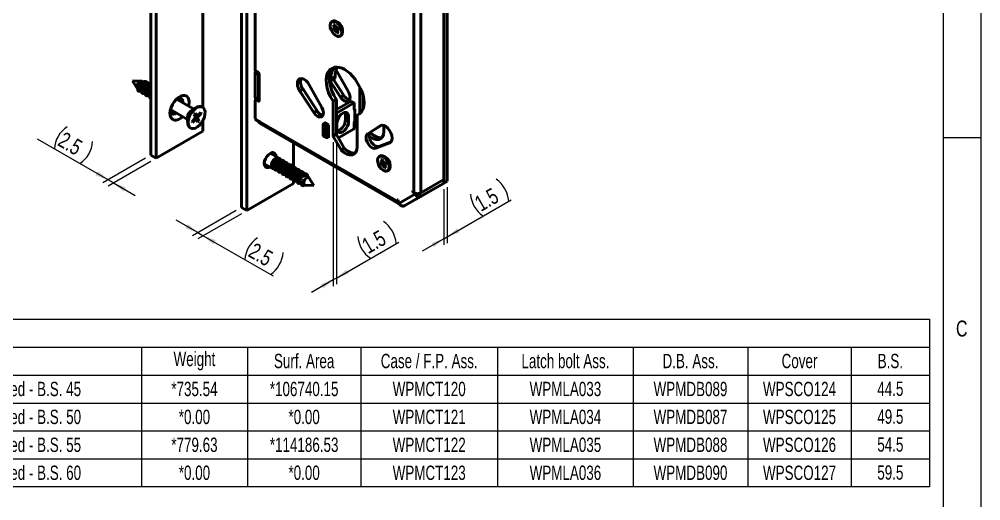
# Model space of a CAD drawing. Header units: millimetres. Extents: x 4 to 420, y 5 to 292.
# Drawn here: x 287.5 to 415, y 150.4 to 214.2 of the extents above; entities that cross this region are included whole.
import ezdxf

# ---------------------------------------------------------------- set-up
doc = ezdxf.new("R2010")
doc.units = ezdxf.units.MM
doc.layers.add('FORMAT', color=7, linetype='Continuous')
doc.styles.add('SLDTEXTSTYLE0', font='TXT', dxfattribs={"width": 0.75})
doc.styles.add('SLDTEXTSTYLE7', font='TXT', dxfattribs={"width": 0.7})
doc.dimstyles.new('SLDDIMSTYLE4', dxfattribs={"dimtxt": 2.116667, "dimasz": 2.116667, "dimexe": 0, "dimexo": 0.0625, "dimgap": 0.529167, "dimtad": 1, "dimdec": 1, "dimlfac": 2.5, "dimrnd": 1e-09, "dimzin": 12, "dimdsep": 46, "dimtxsty": 'SLDTEXTSTYLE0', "dimsah": 1, "dimcen": 0.09, "dimadec": 0, "dimazin": 3, "dimtfac": 1, "dimtdec": 1, "dimtmove": 0, "dimatfit": 0, "dimfxl": 1, "dimfrac": 2, "dimtolj": 1, "dimtzin": 12, "dimarcsym": 0})

# ---------------------------------------------------------------- blocks, each defined once
blk = doc.blocks.new('_D_9')
at = {"layer": 'FORMAT'}
for p, q in [((316.21, 188.83), (310.45, 185.5)), ((311.16, 185.91), (308.28, 187.57)), ((316.92, 188.42), (311.16, 185.09)), ((311.16, 185.91), (311.87, 185.5)), ((311.87, 185.5), (321.12, 180.16))]:
    blk.add_line(p, q, dxfattribs=at)
for centre, start, end in [((321.14, 182.09), 123.4376, 176.5677), ((318.7, 183.5), 303.4376, 356.5677)]:
    blk.add_arc(centre, 3.76, start, end, dxfattribs=at)
for points in [[(311.16, 185.91), (309.82, 187.05), (309.5, 186.49)], [(311.87, 185.5), (313.2, 184.35), (313.52, 184.92)]]:
    blk.add_solid(points, dxfattribs=at)
at = {"layer": 'FORMAT', "insert": (318.75, 184.67), "char_height": 2.117, "attachment_point": 1, "rotation": 330.0027, "style": 'SLDTEXTSTYLE0'}
blk.add_mtext('2.5', dxfattribs=at)
blk = doc.blocks.new('_D_10')
at = {"layer": 'FORMAT'}
for p, q in [((343.79, 191.69), (343.79, 184.28)), ((344.21, 191.93), (344.21, 184.53)), ((344.21, 185.35), (352.73, 190.26)), ((343.79, 185.1), (340.91, 183.44)), ((343.79, 185.1), (344.21, 185.35))]:
    blk.add_line(p, q, dxfattribs=at)
for centre, start, end in [((348.63, 189.84), 3.4323, 56.5624), ((351.07, 191.25), 183.4323, 236.5624)]:
    blk.add_arc(centre, 3.76, start, end, dxfattribs=at)
for points in [[(344.21, 185.35), (345.87, 185.93), (345.55, 186.49)], [(343.79, 185.1), (342.13, 184.52), (342.46, 183.96)]]:
    blk.add_solid(points, dxfattribs=at)
at = {"layer": 'FORMAT', "insert": (347.64, 190.47), "char_height": 2.117, "attachment_point": 1, "rotation": 29.9973, "style": 'SLDTEXTSTYLE0'}
blk.add_mtext('1.5', dxfattribs=at)
blk = doc.blocks.new('_D_11')
at = {"layer": 'FORMAT'}
for p, q in [((299.24, 192.91), (289.88, 198.31)), ((304.19, 195.77), (298.53, 192.5)), ((304.9, 195.36), (299.24, 192.09)), ((299.95, 192.5), (299.24, 192.91)), ((299.95, 192.5), (302.83, 190.84))]:
    blk.add_line(p, q, dxfattribs=at)
for centre, start, end in [((295.87, 196.79), 123.4376, 176.5677), ((293.43, 198.2), 303.4376, 356.5677)]:
    blk.add_arc(centre, 3.76, start, end, dxfattribs=at)
for points in [[(299.24, 192.91), (297.91, 194.05), (297.58, 193.49)], [(299.95, 192.5), (301.28, 191.35), (301.61, 191.92)]]:
    blk.add_solid(points, dxfattribs=at)
at = {"layer": 'FORMAT', "insert": (293.48, 199.38), "char_height": 2.117, "attachment_point": 1, "rotation": 330.0027, "style": 'SLDTEXTSTYLE0'}
blk.add_mtext('2.5', dxfattribs=at)
blk = doc.blocks.new('_D_12')
at = {"layer": 'FORMAT', "color": 7}
for p, q in [((329.1, 197.91), (329.1, 178.82)), ((329.52, 198.15), (329.52, 179.07)), ((329.52, 179.88), (337.79, 184.66)), ((329.52, 179.88), (329.1, 179.64)), ((329.1, 179.64), (326.22, 177.98))]:
    blk.add_line(p, q, dxfattribs=at)
for centre, start, end in [((333.69, 184.23), 3.4323, 56.5624), ((336.13, 185.64), 183.4323, 236.5624)]:
    blk.add_arc(centre, 3.76, start, end, dxfattribs=at)
for points in [[(329.52, 179.88), (331.18, 180.47), (330.85, 181.03)], [(329.1, 179.64), (327.44, 179.06), (327.76, 178.49)]]:
    blk.add_solid(points, dxfattribs=at)
at = {"layer": 'FORMAT', "color": 7, "insert": (332.69, 184.87), "char_height": 2.117, "attachment_point": 1, "rotation": 29.9973, "style": 'SLDTEXTSTYLE0'}
blk.add_mtext('1.5', dxfattribs=at)
blk = doc.blocks.new('SW_DESIGN_TABLE_0')
at = {"color": 0, "linetype": 'Continuous', "lineweight": 25}
for p, q in [((0, 0), (177.39, 0)), ((177.39, 0), (177.39, -22.22)), ((0, -3.7), (177.39, -3.7)), ((72.85, -3.7), (72.85, -22.22)), ((86.93, -3.7), (86.93, -22.22)), ((101.95, -3.7), (101.95, -22.22)), ((120.11, -3.7), (120.11, -22.22)), ((138.09, -3.7), (138.09, -22.22)), ((153.29, -3.7), (153.29, -22.22)), ((167.01, -3.7), (167.01, -22.22)), ((0, -7.41), (177.39, -7.41)), ((0, -11.11), (177.39, -11.11)), ((0, -14.81), (177.39, -14.81)), ((0, -18.51), (177.39, -18.51)), ((177.39, -22.22), (0, -22.22))]:
    blk.add_line(p, q, dxfattribs=at)
at = {"color": 0, "linetype": 'Continuous', "lineweight": 25, "style": 'SLDTEXTSTYLE7'}
for s, insert, char_height, attachment_point in [('Weight', (79.89, -5.55), 1.901, 5), ('Surf. Area', (94.44, -5.55), 1.901, 5), ('Case / F.P. Ass.', (111.03, -5.55), 1.9008, 5), ('Latch bolt Ass.', (129.1, -5.55), 1.9008, 5), ('D.B. Ass.', (145.69, -5.55), 1.901, 5), ('Cover', (160.15, -5.55), 1.901, 5), ('B.S.', (172.2, -5.55), 1.901, 5), ('Multi Backset E.M. Lock - Fire Rated - B.S. 45', (46.71, -9.26), 1.9008, 5), ('*735.54', (79.89, -9.26), 1.901, 5), ('*106740.15', (94.44, -9.26), 1.901, 5), ('WPMCT120', (111.03, -9.26), 1.901, 5), ('WPMLA033', (129.1, -9.26), 1.901, 5), ('WPMDB089', (145.69, -9.26), 1.901, 5), ('WPSCO124', (160.15, -9.26), 1.901, 5), ('44.5', (172.2, -8.26), 1.901, 2), ('Multi Backset E.M. Lock - Fire Rated - B.S. 50', (46.71, -12.96), 1.9008, 5), ('*0.00', (79.89, -12.96), 1.901, 5), ('*0.00', (94.44, -12.96), 1.901, 5), ('WPMCT121', (111.03, -12.96), 1.901, 5), ('WPMLA034', (129.1, -12.96), 1.901, 5), ('WPMDB087', (145.69, -12.96), 1.901, 5), ('WPSCO125', (160.15, -12.96), 1.901, 5), ('49.5', (172.2, -11.96), 1.901, 2), ('Multi Backset E.M. Lock - Fire Rated - B.S. 55', (46.71, -16.66), 1.9008, 5), ('*779.63', (79.89, -16.66), 1.901, 5), ('*114186.53', (94.44, -16.66), 1.901, 5), ('WPMCT122', (111.03, -16.66), 1.901, 5), ('WPMLA035', (129.1, -16.66), 1.901, 5), ('WPMDB088', (145.69, -16.66), 1.901, 5), ('WPSCO126', (160.15, -16.66), 1.901, 5), ('54.5', (172.2, -15.66), 1.901, 2), ('Multi Backset E.M. Lock - Fire Rated - B.S. 60', (46.71, -20.37), 1.9008, 5), ('*0.00', (79.89, -20.37), 1.901, 5), ('*0.00', (94.44, -20.37), 1.901, 5), ('WPMCT123', (111.03, -20.37), 1.901, 5), ('WPMLA036', (129.1, -20.37), 1.901, 5), ('WPMDB090', (145.69, -20.37), 1.901, 5), ('WPSCO127', (160.15, -20.37), 1.901, 5), ('59.5', (172.2, -19.37), 1.901, 2)]:
    blk.add_mtext(s, dxfattribs=dict(at, insert=insert, char_height=char_height, attachment_point=attachment_point))

msp = doc.modelspace()

# ---------------------------------------------------------------- linework, layer by layer
at = {"color": 7, "linetype": 'Continuous', "lineweight": 25}
for p, q in [((415, 292), (415, 5)), ((410, 287), (410, 10)), ((410, 198.5), (415, 198.5))]:
    msp.add_line(p, q, dxfattribs=at)
at = {"color": 7, "linetype": 'Continuous', "lineweight": 50}
for p, q in [((304.8989, 274.5619), (304.8989, 196.174)), ((305.606, 274.1537), (305.606, 195.7658)), ((316.9197, 189.2345), (316.9197, 267.6225)), ((317.6268, 188.8263), (317.6268, 267.2143)), ((318.7588, 244.1064), (318.7588, 207.3784)), ((343.7904, 192.5027), (343.7904, 244.1081)), ((343.7915, 192.949), (343.7915, 243.6632)), ((344.2146, 192.7477), (344.2146, 244.353)), ((339.8023, 241.8137), (339.8023, 191.2366)), ((340.7074, 241.8828), (340.7074, 191.1685)), ((311.8285, 202.4965), (311.8285, 239.987)), ((329.0276, 213.9417), (328.9144, 213.8764)), ((329.141, 213.9845), (329.0276, 213.9417)), ((329.0545, 212.9855), (329.2675, 213.0293)), ((329.1397, 213.4489), (329.3129, 213.4846)), ((329.2841, 213.1196), (329.1397, 213.4489)), ((329.1397, 213.4489), (329.3326, 213.4398)), ((329.172, 212.7176), (329.8071, 213.0153)), ((329.3129, 213.4846), (329.4573, 213.1552)), ((329.5438, 213.0861), (329.7568, 213.1299)), ((329.7191, 213.8056), (329.5777, 213.8872)), ((329.7568, 213.1299), (329.8743, 212.8621)), ((329.172, 212.7176), (329.0545, 212.9855)), ((329.385, 212.7614), (329.172, 212.7176)), ((329.6159, 212.363), (329.4715, 212.6923)), ((329.6159, 212.363), (329.7244, 212.5462)), ((329.7891, 212.3987), (329.6159, 212.363)), ((329.6447, 212.728), (329.7891, 212.3987)), ((329.8743, 212.8621), (329.6613, 212.8183)), ((330.0143, 211.9711), (330.1275, 212.0364)), ((330.3553, 212.5401), (330.3553, 212.7034)), ((318.7582, 207.1168), (319.1824, 206.8718)), ((318.7582, 207.1168), (318.7582, 203.8506)), ((318.7588, 207.3784), (319.1831, 207.1335)), ((319.1824, 206.8718), (319.1824, 203.6057)), ((319.2679, 206.9865), (319.2679, 203.3937)), ((328.99, 207.672), (328.5657, 207.4271)), ((329.2764, 207.8395), (328.5731, 207.4333)), ((328.9973, 207.6782), (328.5731, 207.4333)), ((329.2781, 207.8404), (328.9973, 207.6782)), ((329.2539, 207.8056), (329.2906, 207.8457)), ((331.1313, 204.5612), (329.4731, 207.533)), ((303.6364, 206.0125), (302.4947, 206.0534)), ((302.4947, 206.0534), (303.101, 205.0851)), ((303.8989, 205.8893), (303.7307, 205.9865)), ((304.4117, 205.5933), (304.338, 205.6359)), ((325.9305, 205.5047), (327.5957, 202.5201)), ((328.6634, 205.9529), (329.2291, 206.2795)), ((328.6988, 205.9734), (330.07, 203.8645)), ((329.353, 206.5754), (328.7873, 206.2489)), ((329.1231, 206.2183), (330.4943, 204.1095)), ((332.9077, 204.6949), (332, 206.2672)), ((303.5235, 204.8129), (303.7226, 204.6979)), ((304.0324, 204.519), (304.2309, 204.4045)), ((304.5417, 204.2251), (304.7352, 204.1133)), ((304.8989, 205.3121), (304.8471, 205.342)), ((325.1005, 204.9263), (324.6763, 204.6814)), ((324.6763, 204.6814), (326.5345, 201.8235)), ((325.1005, 204.9263), (326.9588, 202.0684)), ((330.4943, 204.1095), (330.07, 203.8645)), ((332.6322, 205.1721), (332.6322, 201.702)), ((333.0565, 204.2248), (333.0565, 202.3203)), ((310.592, 202.3026), (308.3109, 203.6195)), ((308.8573, 203.304), (308.8587, 203.3592)), ((309.1402, 203.1407), (309.1415, 203.1959)), ((318.7582, 203.8506), (319.1824, 203.6057)), ((318.7588, 203.4264), (318.7588, 201.0747)), ((318.7996, 203.759), (319.2238, 203.5141)), ((319.0087, 203.6383), (318.8002, 203.5179)), ((319.1831, 203.3447), (318.9002, 203.508)), ((329.5001, 203.599), (329.0758, 203.3541)), ((329.521, 203.5363), (329.0967, 203.2914)), ((329.0967, 198.7222), (329.0967, 203.2914)), ((329.521, 198.9671), (329.521, 203.5363)), ((329.521, 202.2268), (331.3877, 203.3044)), ((329.521, 201.7369), (331.812, 203.0595)), ((331.3877, 203.3044), (331.812, 203.0595)), ((331.872, 203.0654), (331.4477, 203.3104)), ((331.8968, 203.0105), (331.8968, 202.2756)), ((307.511, 202.2338), (309.792, 200.917)), ((310.9162, 202.4898), (310.3576, 202.1673)), ((310.8245, 201.7609), (310.6774, 201.6082)), ((310.6774, 201.6082), (310.8477, 201.2144)), ((310.9948, 201.3672), (310.8245, 201.7609)), ((311.5237, 201.8182), (311.0977, 201.3756)), ((311.1564, 201.2397), (311.5825, 201.6822)), ((311.5825, 201.6822), (311.4125, 201.7026)), ((311.5825, 201.6822), (311.5237, 201.8182)), ((311.7749, 202.5319), (311.7113, 202.5687)), ((326.9588, 202.0684), (326.5345, 201.8235)), ((330.723, 201.5326), (331.1473, 201.2877)), ((330.723, 201.5326), (330.723, 200.8794)), ((331.9534, 202.2593), (331.8968, 202.2919)), ((331.9534, 200.5282), (331.9534, 202.2593)), ((332.644, 201.7088), (332.2811, 201.4993)), ((309.792, 201.1876), (309.792, 200.5426)), ((310.8035, 201.0701), (310.3775, 200.6276)), ((310.3775, 200.6276), (310.4362, 200.4916)), ((310.4362, 200.4916), (310.8623, 200.9342)), ((310.7275, 201.4924), (311.0138, 201.3458)), ((310.9468, 200.9637), (310.7954, 201.0617)), ((310.9152, 200.9841), (310.8035, 201.0701)), ((310.9652, 200.9426), (311.1354, 200.5489)), ((311.2825, 200.7016), (310.9869, 200.9291)), ((311.2825, 200.7016), (311.1123, 201.0954)), ((311.1354, 200.5489), (311.2825, 200.7016)), ((311.8285, 199.358), (311.8285, 200.793)), ((318.8154, 200.9114), (319.2651, 200.6518)), ((318.9002, 200.8298), (319.1265, 200.6991)), ((319.2679, 200.7808), (319.2651, 200.7824)), ((319.2651, 200.6518), (319.2651, 200.7824)), ((319.2651, 200.4883), (319.2651, 200.6518)), ((319.2897, 200.5025), (319.2651, 200.4883)), ((319.2679, 200.7808), (319.2679, 200.6502)), ((319.2679, 200.6502), (337.6866, 190.0173)), ((319.4005, 200.3571), (337.8813, 189.6884)), ((327.838, 200.3244), (328.036, 200.4387)), ((327.838, 200.3244), (328.2623, 200.0795)), ((328.4603, 200.1938), (327.8946, 200.5203)), ((327.8946, 200.5203), (327.8946, 200.357)), ((329.5917, 199.7364), (329.5917, 200.3896)), ((330.723, 200.8794), (331.1473, 200.6344)), ((331.1473, 201.2877), (331.1473, 200.6344)), ((331.8968, 200.5119), (331.8968, 199.777)), ((331.9044, 200.5565), (331.9534, 200.5282)), ((332.2645, 201.4626), (332.2645, 197.2954)), ((311.8285, 199.358), (305.606, 195.7658)), ((310.1214, 199.8146), (310.185, 199.7779)), ((327.7532, 200.1774), (328.1775, 199.9325)), ((327.7532, 198.8056), (327.7532, 200.1774)), ((328.1775, 198.5607), (328.1775, 199.9325)), ((328.2623, 200.0795), (328.4603, 200.1938)), ((328.4603, 198.4627), (328.4603, 200.1938)), ((331.812, 199.63), (329.7949, 198.4656)), ((335.3459, 200.0693), (333.6806, 199.0074)), ((334.1049, 199.2523), (333.6806, 199.0074)), ((334.0694, 199.2266), (334.1116, 199.1536)), ((335.472, 200.1241), (334.1049, 199.2523)), ((335.8001, 199.3364), (335.8001, 200.1086)), ((323.8493, 197.7889), (323.8493, 194.6077)), ((327.7532, 198.8056), (328.1775, 198.5607)), ((327.7781, 198.7507), (328.2023, 198.5058)), ((328.4603, 198.626), (328.2623, 198.5117)), ((328.3189, 198.5444), (328.4603, 198.4627)), ((329.521, 198.9671), (329.0967, 198.7222)), ((329.5375, 198.9114), (329.1133, 198.6664)), ((330.1518, 196.8676), (329.1133, 198.6664)), ((330.5761, 197.1125), (329.5375, 198.9114)), ((336.6001, 197.7979), (334.7419, 197.0855)), ((336.8053, 197.9589), (335.1662, 197.3304)), ((321.8451, 195.8063), (320.7605, 196.4325)), ((330.5761, 197.1125), (330.1518, 196.8676)), ((330.5958, 197.0863), (330.1716, 196.8414)), ((335.1662, 197.3304), (334.7419, 197.0855)), ((305.606, 195.7658), (304.8989, 196.174)), ((321.181, 196.1897), (321.2098, 196.3386)), ((322.0064, 195.4361), (321.9348, 195.4774)), ((322.5056, 195.1479), (322.4439, 195.1835)), ((335.3208, 196.0683), (335.2077, 196.0029)), ((335.3435, 195.1284), (335.5606, 195.1625)), ((335.4416, 195.5812), (335.6182, 195.609)), ((335.5798, 195.2508), (335.4416, 195.5812)), ((335.4416, 195.5812), (335.6338, 195.5717)), ((335.4558, 194.8596), (336.0974, 195.1502)), ((335.6182, 195.609), (335.7564, 195.2785)), ((335.8423, 195.2068), (336.0594, 195.241)), ((336.0123, 195.9321), (335.8709, 196.0137)), ((336.0594, 195.241), (336.1718, 194.9722)), ((319.9606, 195.0468), (321.0452, 194.4206)), ((320.2665, 194.7047), (320.381, 194.8041)), ((321.1652, 194.6285), (321.3186, 194.5399)), ((321.6294, 194.3605), (321.8229, 194.2488)), ((322.1385, 194.0666), (322.333, 193.9543)), ((323.0221, 194.8498), (322.9531, 194.8896)), ((323.5355, 194.5534), (323.4622, 194.5957)), ((324.0436, 194.26), (323.9713, 194.3018)), ((324.5442, 193.9711), (324.4804, 194.0079)), ((335.4558, 194.8596), (335.3435, 195.1284)), ((335.673, 194.8938), (335.4558, 194.8596)), ((335.8971, 194.4916), (335.7589, 194.822)), ((335.8971, 194.4916), (336.0081, 194.6762)), ((336.0737, 194.5193), (335.8971, 194.4916)), ((335.9355, 194.8498), (336.0737, 194.5193)), ((336.1718, 194.9722), (335.9547, 194.9381)), ((336.3076, 194.0976), (336.4207, 194.163)), ((336.6486, 194.6666), (336.6486, 194.8299)), ((322.6477, 193.7727), (322.8468, 193.6577)), ((323.1568, 193.4788), (323.3555, 193.3641)), ((323.6659, 193.1849), (323.8602, 193.0727)), ((323.8493, 193.079), (323.8493, 192.4185)), ((324.175, 192.891), (324.3683, 192.7794)), ((324.6841, 192.5971), (324.883, 192.4823)), ((325.0576, 193.6747), (324.9895, 193.714)), ((325.0441, 192.8772), (324.9963, 192.8368)), ((324.9963, 192.8368), (325.24, 192.7641)), ((325.24, 192.7641), (325.0441, 192.8772)), ((325.8603, 193.2113), (325.4986, 193.4201)), ((326.5363, 192.1744), (325.9301, 193.1427)), ((340.7074, 191.1685), (343.7915, 192.949)), ((343.7061, 192.454), (344.2146, 192.7477)), ((344.2146, 192.7477), (343.7904, 192.5027)), ((323.8493, 192.4185), (317.6268, 188.8263)), ((325.1932, 192.3032), (325.3004, 192.2413)), ((325.3947, 192.2152), (326.5363, 192.1744)), ((339.6213, 191.432), (339.5988, 191.3851)), ((339.6418, 191.4099), (339.5988, 191.3851)), ((339.9188, 191.0397), (339.5988, 191.3851)), ((339.8023, 191.2366), (339.6213, 191.432)), ((343.7131, 192.4418), (340.705, 190.7052)), ((341.7616, 191.3148), (343.7131, 192.4418)), ((343.7048, 192.4533), (343.7904, 192.5027)), ((343.706, 192.454), (343.7131, 192.4418)), ((337.6085, 190.2696), (337.6604, 190.2657)), ((337.6866, 190.0173), (337.6085, 190.2696)), ((337.7996, 189.8159), (337.6604, 190.2657)), ((337.8217, 189.7793), (339.9394, 191.0023)), ((338.6012, 189.4903), (341.7616, 191.3148)), ((338.6012, 189.4903), (340.705, 190.7052)), ((340.0422, 191.1109), (339.9188, 191.0397)), ((339.9394, 191.0023), (339.9188, 191.0397)), ((339.9394, 191.0023), (340.0963, 191.0928)), ((340.705, 190.7052), (340.485, 191.0862)), ((316.9197, 189.2345), (317.6268, 188.8263)), ((337.7996, 189.8159), (337.8217, 189.7793))]:
    msp.add_line(p, q, dxfattribs=at)
at = {"color": 8, "linetype": 'Continuous', "lineweight": 50}
for p, q in [((329.3307, 207.8499), (329.2539, 207.8056)), ((329.2764, 207.8395), (329.2764, 207.8395)), ((319.0673, 203.6045), (318.9002, 203.508)), ((319.2679, 203.3937), (319.1831, 203.3447)), ((331.8968, 202.2756), (331.9534, 202.2429)), ((332.6422, 201.7072), (332.2854, 201.5013)), ((319.2651, 200.6518), (319.2679, 200.6534)), ((334.1314, 199.1273), (333.928, 199.01)), ((334.1116, 199.1536), (333.9463, 199.0582)), ((335.379, 200.0884), (335.3459, 200.0693)), ((336.7188, 197.8664), (336.6001, 197.7979))]:
    msp.add_line(p, q, dxfattribs=at)
at = {"color": 7, "linetype": 'Continuous', "lineweight": 50, "flags": 128}
for points in [[(329.0279, 213.9192), (328.8503, 213.8295), (328.7328, 213.6512), (328.687, 213.4017), (328.7172, 213.1054), (328.8206, 212.7913), (328.987, 212.4902), (329.2001, 212.2316), (329.4391, 212.0406), (329.6806, 211.9362), (329.9009, 211.9284), (330.0785, 212.018), (330.1959, 212.1963), (330.2418, 212.4458), (330.2116, 212.7421), (330.1082, 213.0562), (329.9418, 213.3573), (329.7286, 213.616), (329.4896, 213.8069), (329.2482, 213.9114), (329.0279, 213.9192)], [(330.1275, 212.0364), (330.1916, 212.0833), (330.3091, 212.2616), (330.3549, 212.5112), (330.3247, 212.8075), (330.2213, 213.1215), (330.0549, 213.4226), (329.8418, 213.6813), (329.6028, 213.8722), (329.3613, 213.9767), (329.141, 213.9845)], [(328.5657, 207.4271), (328.3539, 207.0871), (328.2186, 206.6662), (328.1643, 206.1784), (328.1929, 205.64), (328.3033, 205.0692), (328.4918, 204.4849), (328.7523, 203.9067), (329.0758, 203.3541)], [(328.99, 207.672), (328.7782, 207.332), (328.6429, 206.9111), (328.5886, 206.4233), (328.6171, 205.885), (328.7275, 205.3141), (328.9161, 204.7298), (329.1765, 204.1517), (329.5001, 203.599)], [(331.9909, 206.281), (331.6782, 206.6615), (331.3438, 207.0005), (330.9947, 207.2909), (330.6382, 207.5265), (330.2817, 207.7025), (329.9326, 207.8152), (329.5982, 207.8623), (329.2855, 207.8427)], [(303.7307, 205.9865), (303.613, 206.0123), (303.4624, 205.9653), (303.31, 205.8477), (303.1791, 205.6775), (303.0895, 205.4804), (303.0549, 205.2865), (303.0805, 205.1254), (303.1625, 205.0215), (303.1707, 205.0165)], [(325.9305, 205.5047), (325.7166, 205.8209), (325.4633, 206.0794), (325.1927, 206.2576), (324.9283, 206.34), (324.6931, 206.3195), (324.5077, 206.1978), (324.3882, 205.9855), (324.345, 205.7012), (324.3819, 205.3695), (324.4956, 205.0194), (324.6763, 204.6814)], [(309.99, 203.1959), (309.953, 203.5263), (309.8442, 203.7948), (309.6699, 203.9858), (309.4403, 204.0882), (309.1686, 204.096), (308.8707, 204.0088), (308.5638, 203.8316), (308.2659, 203.5749), (307.9942, 203.2534), (307.7645, 202.8858), (307.5902, 202.4936), (307.4814, 202.0995), (307.4444, 201.7264), (307.4814, 201.396), (307.5902, 201.1275), (307.7645, 200.9365), (307.9942, 200.8342), (308.2659, 200.8263), (308.5638, 200.9135), (308.8707, 201.0907), (309.1236, 201.3029)], [(330.07, 203.8645), (330.2951, 203.5838), (330.5506, 203.3796), (330.808, 203.2748), (331.0385, 203.2811), (331.2162, 203.3978), (331.3215, 203.6119), (331.3423, 203.8994), (331.2764, 204.228), (331.1313, 204.5612)], [(332.2854, 201.5013), (332.5892, 201.6652), (332.8386, 201.9153), (333.0263, 202.2442), (333.1468, 202.6424), (333.1966, 203.0983), (333.1743, 203.5986), (333.0805, 204.1286), (332.9179, 204.673)], [(308.8587, 203.3592), (308.821, 203.6263), (308.7346, 203.7977)], [(309.9235, 202.6885), (309.953, 202.8228), (309.99, 203.1959)], [(318.7582, 203.8506), (318.7609, 203.8203), (318.7689, 203.7943), (318.782, 203.7736), (318.7996, 203.759), (318.7996, 203.759)], [(307.4661, 202.0088), (307.5285, 201.8396), (307.671, 201.6805), (307.8687, 201.6126), (308.1042, 201.6418), (308.3403, 201.755)], [(311.7113, 202.5687), (311.6119, 202.6132), (311.3596, 202.6407), (311.0771, 202.5694), (310.7836, 202.4043), (310.4992, 202.1565), (310.2432, 201.8429), (310.0331, 201.485), (309.8831, 201.1071), (309.8036, 200.7349), (309.7999, 200.3939), (309.8723, 200.1072), (310.0158, 199.8945), (310.1214, 199.8146)], [(312.024, 202.2393), (311.8805, 202.4521), (311.6756, 202.5764), (311.4233, 202.6039), (311.1408, 202.5327), (310.8473, 202.3675), (310.5628, 202.1197), (310.3068, 201.8062), (310.0967, 201.4483), (309.9468, 201.0703), (309.8672, 200.6982), (309.8635, 200.3572), (309.9359, 200.0705), (310.0795, 199.8577), (310.2844, 199.7334), (310.5367, 199.7059), (310.8192, 199.7771), (311.1127, 199.9423), (311.3971, 200.1901), (311.6531, 200.5036), (311.8633, 200.8615), (312.0132, 201.2395), (312.0927, 201.6116), (312.0964, 201.9527), (312.024, 202.2393)], [(326.5345, 201.8235), (326.7595, 201.5428), (327.015, 201.3386), (327.2724, 201.2338), (327.5029, 201.2401), (327.6807, 201.3568), (327.7859, 201.5709), (327.8068, 201.8583), (327.7409, 202.187), (327.5957, 202.5201)], [(329.5917, 200.3896), (329.6297, 200.6892), (329.7402, 201.0033), (329.9123, 201.3014), (330.1291, 201.5541), (330.3695, 201.7368), (330.6098, 201.8316), (330.8267, 201.8292), (330.9988, 201.7299), (331.1092, 201.5433), (331.1473, 201.2877)], [(330.6648, 201.8401), (330.685, 201.7882), (330.723, 201.5326)], [(331.8968, 202.2756), (331.8985, 202.2574), (331.9033, 202.2418), (331.9111, 202.2294), (331.9217, 202.2207), (331.9346, 202.2159), (331.9492, 202.2153), (331.9534, 202.2159)], [(310.8623, 200.9342), (310.8796, 200.9497), (310.8975, 200.9608), (310.9229, 200.9683), (310.9457, 200.9644), (310.9569, 200.9558), (310.9652, 200.9426)], [(311.0977, 201.3756), (311.0803, 201.3601), (311.0625, 201.349), (311.0371, 201.3415), (311.0143, 201.3454), (311.003, 201.354), (310.9948, 201.3672)], [(331.1473, 200.6344), (331.1092, 200.3349), (330.9988, 200.0207), (330.8267, 199.7227), (330.6098, 199.4699), (330.3695, 199.2872), (330.1291, 199.1924), (329.9123, 199.1948), (329.7402, 199.2942), (329.6297, 199.4808), (329.5917, 199.7364)], [(333.6806, 199.0074), (333.5355, 198.8419), (333.4696, 198.5892), (333.4905, 198.2777), (333.5957, 197.9422), (333.7735, 197.6202), (334.004, 197.3478), (334.2614, 197.1554), (334.5169, 197.0646), (334.7419, 197.0855)], [(333.892, 198.709), (334.0683, 198.5697), (334.4405, 198.3537), (334.8022, 198.2468), (335.1321, 198.2554), (335.4111, 198.3789), (335.6229, 198.6101), (335.7551, 198.9357), (335.8001, 199.3364)], [(334.1049, 199.2523), (333.9597, 199.0868), (333.8939, 198.8342), (333.9147, 198.5226), (334.0199, 198.1871), (334.1977, 197.8651), (334.4282, 197.5927), (334.6856, 197.4003), (334.9411, 197.3095), (335.1662, 197.3304)], [(336.6001, 197.7979), (336.7808, 197.9273), (336.8945, 198.1461), (336.9314, 198.4352), (336.8882, 198.7695), (336.7687, 199.1197), (336.5833, 199.4555), (336.3481, 199.7475), (336.0837, 199.9703), (335.8131, 200.1046), (335.5598, 200.1386), (335.3459, 200.0693)], [(321.5155, 195.9966), (321.4778, 196.2263), (321.3673, 196.4129), (321.1952, 196.5123), (320.9784, 196.5147), (320.7381, 196.4199)], [(321.1281, 196.524), (321.195, 196.3896), (321.2327, 196.1599)], [(330.1716, 196.8414), (330.5327, 196.5287), (330.905, 196.3126), (331.2666, 196.2058), (331.5966, 196.2144), (331.8756, 196.3379), (332.0874, 196.5691), (332.2196, 196.8946), (332.2645, 197.2954)], [(320.7381, 196.4199), (320.4977, 196.2372), (320.2809, 195.9844), (320.1088, 195.6864), (319.9983, 195.3722), (319.9602, 195.0727), (319.9983, 194.8171), (320.1088, 194.6305), (320.2809, 194.5311), (320.4977, 194.5287), (320.7156, 194.6109)], [(321.3147, 194.4026), (321.2618, 194.3897), (321.0808, 194.4034), (320.9491, 194.5131), (320.8844, 194.7039), (320.8954, 194.95), (320.9806, 195.2181), (321.1286, 195.4721)], [(321.1286, 195.4721), (321.3194, 195.6777), (321.5271, 195.8071), (321.7238, 195.8428), (321.8451, 195.8063)], [(336.1751, 194.0514), (336.3575, 194.1322), (336.4811, 194.3029), (336.534, 194.5467), (336.5108, 194.8398), (336.4139, 195.1535), (336.2528, 195.4571), (336.0432, 195.7209), (335.8057, 195.9191), (335.5634, 196.0322), (335.3402, 196.0492), (335.1578, 195.9684), (335.0341, 195.7977), (334.9813, 195.5539), (335.0045, 195.2608), (335.1014, 194.9471), (335.2625, 194.6435), (335.4721, 194.3797), (335.7096, 194.1815), (335.9519, 194.0684), (336.1751, 194.0514)], [(336.4207, 194.163), (336.4706, 194.1975), (336.5943, 194.3682), (336.6471, 194.612), (336.624, 194.9051), (336.5271, 195.2188), (336.3659, 195.5224), (336.1563, 195.7862), (335.9188, 195.9844), (335.6765, 196.0975), (335.4533, 196.1145), (335.3208, 196.0683)], [(320.4328, 194.7742), (320.2149, 194.692), (320.0652, 194.6827)], [(321.1652, 194.6285), (321.1325, 194.6524), (321.0597, 194.7863)], [(325.3947, 192.2152), (325.3777, 192.2165), (325.2629, 192.2697), (325.1965, 192.3924), (325.1885, 192.566), (325.2402, 192.764)], [(325.2402, 192.764), (325.3436, 192.9562), (325.4831, 193.1134), (325.6374, 193.2117), (325.783, 193.2361), (325.8978, 193.1829), (325.9301, 193.1427)]]:
    msp.add_lwpolyline(points, dxfattribs=at)
at = {"color": 7, "linetype": 'Continuous', "lineweight": 50}
for centre, radius, start, end in [((329.4602, 213.0406), 0.193, 155.830182, 183.344956), ((329.2937, 212.8618), 0.336, 41.899255, 60.863137), ((328.9934, 212.6525), 1.3629, 2.139754, 57.242716), ((329.6351, 212.9858), 0.336, 221.900088, 240.862293), ((329.4686, 212.807), 0.193, 335.829541, 3.345322), ((319.0678, 207.1022), 0.31, 134.135721, 177.3068), ((319.4894, 206.8575), 0.3073, 140.563928, 177.330992), ((319.0837, 206.9781), 0.1844, 2.605367, 57.395044), ((328.587, 207.4094), 0.0277, 120.174943, 140.261437), ((330.9, 206.4639), 2.1237, 140.819118, 185.811355), ((329.0112, 207.6543), 0.0277, 120.174943, 140.261437), ((329.2902, 207.8155), 0.0276, 99.743763, 119.860949), ((331.6565, 206.7696), 2.3117, 151.81872, 184.817074), ((326.2673, 205.8519), 1.4893, 160.674394, 218.422962), ((328.5037, 206.1989), 0.2879, 291.987725, 9.993444), ((329.0496, 206.5286), 0.307, 305.781178, 8.782855), ((331.8817, 206.199), 0.1365, 29.972789, 36.894483), ((331.5203, 204.645), 1.1574, 207.561659, 258.370291), ((332.7912, 204.6274), 0.1347, 19.790702, 30.066285), ((308.6425, 203.2888), 0.5076, 349.454718, 108.275237), ((318.845, 203.4403), 0.0873, 50.795566, 189.215185), ((319.2672, 203.5911), 0.0861, 170.250612, 270.444226), ((319.2162, 203.3854), 0.0524, 230.79762, 9.214364), ((328.978, 203.2867), 0.1188, 2.256361, 34.543319), ((329.4022, 203.5316), 0.1188, 2.256361, 34.543319), ((331.4229, 203.2554), 0.0604, 65.695332, 125.615699), ((331.8451, 203.0189), 0.0524, 350.785796, 129.204234), ((307.6305, 202.4824), 0.7074, 264.968378, 307.117499), ((310.9964, 201.1454), 1.2051, 122.008323, 177.997123), ((327.9848, 202.604), 1.1574, 207.561659, 258.370291), ((310.7042, 201.1794), 0.1477, 312.248263, 13.731286), ((311.2557, 201.1304), 0.1476, 132.245639, 193.733989), ((319.0585, 201.0871), 0.2999, 182.361068, 215.851375), ((319.0435, 201.0636), 0.2743, 213.706907, 238.499518), ((318.9563, 200.4363), 0.3131, 9.564223, 57.078132), ((319.588, 200.6185), 0.3217, 174.35168, 234.335973), ((327.9374, 200.169), 0.1844, 122.605919, 177.394697), ((329.2791, 200.8255), 1.445, 284.871818, 2.137063), ((332.0826, 200.5032), 0.186, 134.006829, 177.308349), ((332.3021, 201.4673), 0.0378, 116.152506, 187.101939), ((328.3617, 199.9241), 0.1844, 122.605919, 177.394697), ((331.7126, 199.7854), 0.1844, 302.605078, 357.394661), ((334.2257, 199.219), 0.1315, 209.83531, 224.179344), ((335.4501, 200.185), 1.6905, 218.730204, 273.03947), ((327.8087, 198.7976), 0.0561, 171.804992, 236.883184), ((328.2292, 198.5523), 0.0524, 170.78533, 309.20207), ((329.2121, 198.7261), 0.1154, 181.956283, 211.142783), ((329.6363, 198.971), 0.1154, 181.956283, 211.142783), ((330.2659, 196.933), 0.1315, 209.83531, 224.179344), ((330.6901, 197.178), 0.1315, 209.83531, 224.179344), ((331.9146, 198.144), 1.6905, 218.730204, 273.03947), ((335.7443, 195.1689), 0.1838, 153.553674, 181.993009), ((335.5797, 194.9794), 0.3474, 40.896822, 59.440002), ((335.2903, 194.7805), 1.3592, 2.080499, 57.914105), ((335.9355, 195.1212), 0.3474, 220.895655, 239.441169), ((335.771, 194.9317), 0.1837, 333.552956, 1.994462), ((340.2707, 191.9916), 0.9317, 267.88255, 297.951872)]:
    msp.add_arc(centre, radius, start, end, dxfattribs=at)
for points, knots in [([(329.4647, 213.1383), (329.4246, 213.1162), (329.3587, 213.0798), (329.2931, 213.0435), (329.2675, 213.0293)], [0, 0, 0, 0, 0.60973444, 1, 1, 1, 1]), ([(329.2841, 213.1196), (329.3092, 213.1309), (329.3617, 213.1546), (329.4144, 213.178), (329.442, 213.1903)], [0, 0, 0, 0, 0.47717937, 1, 1, 1, 1]), ([(329.385, 212.7614), (329.4106, 212.7756), (329.5534, 212.8547), (329.6967, 212.9338), (329.8143, 212.9987)], [0, 0, 0, 0, 0.179344986, 1, 1, 1, 1]), ([(329.834, 212.9539), (329.7361, 212.883), (329.6154, 212.7955), (329.4943, 212.7087), (329.4715, 212.6923)], [0, 0, 0, 0, 0.81118461, 1, 1, 1, 1]), ([(329.8448, 212.9294), (329.806, 212.9058), (329.7449, 212.8689), (329.6836, 212.8318), (329.6613, 212.8183)], [0, 0, 0, 0, 0.63567414, 1, 1, 1, 1]), ([(304.551, 205.645), (304.5491, 205.656), (304.5319, 205.7571), (304.4152, 205.8807), (304.2127, 205.9719), (303.9587, 205.9388), (303.6976, 205.7984), (303.4639, 205.5722), (303.2892, 205.2999), (303.1949, 205.0276), (303.1927, 204.7996), (303.2762, 204.6548), (303.4268, 204.6227), (303.6025, 204.6892), (303.7105, 204.8065), (303.7561, 204.8559)], [0, 0, 0, 0, 0.01037014, 0.09497801, 0.17943946, 0.26350195, 0.3482917, 0.43251949, 0.51669859, 0.60151128, 0.68559588, 0.76998267, 0.85465808, 0.93869346, 1, 1, 1, 1]), ([(303.5242, 204.8141), (303.5142, 204.8205), (303.4996, 204.8299), (303.4835, 204.8537), (303.4629, 204.8995), (303.4588, 204.9741), (303.4799, 205.0787), (303.5205, 205.1919), (303.5796, 205.2936), (303.6647, 205.4069), (303.741, 205.4877), (303.8326, 205.5584), (303.8908, 205.5957), (303.9803, 205.6445), (304.0835, 205.6767), (304.1982, 205.6812), (304.2736, 205.6696), (304.3203, 205.6435), (304.337, 205.6341)], [0, 0, 0, 0, 0.04896803, 0.07137057, 0.10968918, 0.23044588, 0.27505886, 0.35176318, 0.47185066, 0.47810051, 0.59324141, 0.65318494, 0.67484439, 0.71397414, 0.83462304, 0.877084, 0.95603405, 1, 1, 1, 1]), ([(304.8989, 205.5708), (304.8574, 205.6008), (304.756, 205.6744), (304.5298, 205.661), (304.2689, 205.5482), (304.0252, 205.3383), (303.8335, 205.0738), (303.7186, 204.7969), (303.6943, 204.554), (303.7576, 204.3867), (303.895, 204.3258), (304.0759, 204.3724), (304.1986, 204.4904), (304.2576, 204.547)], [0, 0, 0, 0, 0.06496791, 0.15911299, 0.25377103, 0.347641, 0.44207756, 0.53647773, 0.63035314, 0.72502785, 0.81914836, 0.9131333, 1, 1, 1, 1]), ([(304.0368, 204.5272), (304.026, 204.5293), (304.014, 204.5317), (304.0012, 204.5472), (303.9837, 204.5733), (303.9655, 204.6447), (303.9815, 204.7824), (304.0339, 204.9004), (304.0676, 204.9596), (304.0682, 204.9607), (304.0704, 204.9645), (304.1044, 205.0227), (304.1897, 205.1377), (304.3502, 205.2803), (304.5334, 205.3726), (304.696, 205.3944), (304.7969, 205.3693), (304.839, 205.3463), (304.847, 205.3419)], [0, 0, 0, 0, 0.04375329, 0.04796631, 0.07951392, 0.16548611, 0.28569775, 0.4070813, 0.40715836, 0.40772241, 0.40924828, 0.41496636, 0.52772771, 0.64829263, 0.76964424, 0.88985441, 0.97892284, 1, 1, 1, 1]), ([(304.9187, 205.3006), (304.8932, 205.2929), (304.7826, 205.2595), (304.5895, 205.0966), (304.3823, 204.8481), (304.2477, 204.5679), (304.201, 204.3131), (304.2435, 204.1252), (304.3665, 204.0337), (304.5404, 204.0653), (304.6917, 204.1549), (304.7635, 204.2518), (304.7765, 204.2693)], [0, 0, 0, 0, 0.03516836, 0.15209952, 0.27003325, 0.38705666, 0.50419774, 0.62207685, 0.7389516, 0.85643205, 0.97403584, 1, 1, 1, 1]), ([(304.5449, 204.2298), (304.5253, 204.2443), (304.4897, 204.2705), (304.4794, 204.3445), (304.4838, 204.4375), (304.5195, 204.5677), (304.5925, 204.6981), (304.677, 204.8118), (304.7306, 204.8689), (304.8149, 204.944), (304.8586, 204.9707), (304.8989, 204.9953)], [0, 0, 0, 0, 0.14751482, 0.2674074, 0.32826395, 0.50771782, 0.68656516, 0.71723134, 0.86748993, 0.87775563, 1, 1, 1, 1]), ([(304.8989, 204.527), (304.8615, 204.4658), (304.7691, 204.3145), (304.7137, 204.0745), (304.7364, 203.8737), (304.8098, 203.7654), (304.8818, 203.7698), (304.8989, 203.7709)], [0, 0, 0, 0, 0.17065062, 0.42214208, 0.67291821, 0.92269523, 1, 1, 1, 1]), ([(321.1286, 195.4721), (321.0937, 195.3978), (321.024, 195.2494), (320.9859, 195.0291), (321.0047, 194.8714), (321.0455, 194.8083), (321.0597, 194.7863)], [0, 0, 0, 0, 0.28855195, 0.57620263, 0.85249443, 1, 1, 1, 1]), ([(321.0597, 194.7863), (321.0645, 194.8374), (321.074, 194.9392), (321.1672, 195.1311), (321.3105, 195.3094), (321.4913, 195.4508), (321.6824, 195.5236), (321.8391, 195.5303), (321.9071, 195.4832), (321.9293, 195.4679)], [0, 0, 0, 0, 0.1543842, 0.307839, 0.46264427, 0.61654022, 0.77017144, 0.9250965, 1, 1, 1, 1]), ([(321.1286, 195.4721), (321.2042, 195.5429), (321.3572, 195.6863), (321.6201, 195.7991), (321.8632, 195.8009), (322.0561, 195.6966), (322.119, 195.5526), (322.1487, 195.4848)], [0, 0, 0, 0, 0.19995843, 0.40522851, 0.61216168, 0.81736664, 1, 1, 1, 1]), ([(321.8643, 194.4046), (321.851, 194.3867), (321.7795, 194.2899), (321.6273, 194.2008), (321.4539, 194.1691), (321.3316, 194.2608), (321.2882, 194.4493), (321.3359, 194.7039), (321.4707, 194.9827), (321.6776, 195.2379), (321.9292, 195.4262), (322.1909, 195.5174), (322.4242, 195.4892), (322.5907, 195.3725), (322.6355, 195.2371), (322.6533, 195.1836)], [0, 0, 0, 0, 0.01900438, 0.10283789, 0.18739504, 0.27140756, 0.35535243, 0.43993996, 0.52380521, 0.60795332, 0.69241266, 0.77622348, 0.86064304, 0.94483698, 1, 1, 1, 1]), ([(321.6337, 194.3676), (321.6196, 194.3746), (321.5812, 194.3936), (321.5607, 194.4921), (321.5856, 194.6471), (321.6756, 194.8367), (321.8198, 195.0156), (322.0004, 195.1569), (322.1916, 195.2297), (322.3482, 195.2364), (322.4162, 195.1893), (322.4384, 195.174)], [0, 0, 0, 0, 0.06495964, 0.17673834, 0.30383696, 0.43017044, 0.55761571, 0.68431236, 0.81079109, 0.93833497, 1, 1, 1, 1]), ([(322.3784, 194.1208), (322.3482, 194.0835), (322.2577, 193.9717), (322.0916, 193.8884), (321.927, 193.8873), (321.8228, 194.004), (321.8003, 194.2125), (321.8698, 194.477), (322.0242, 194.7539), (322.2444, 194.9972), (322.5018, 195.1641), (322.761, 195.2282), (322.981, 195.1709), (323.1229, 195.0474), (323.1529, 194.9254), (323.1616, 194.8899)], [0, 0, 0, 0, 0.041808166, 0.125453634, 0.209452215, 0.293662872, 0.377273291, 0.461533611, 0.545473841, 0.629140843, 0.713526389, 0.797265709, 0.881081686, 0.96543238, 1, 1, 1, 1]), ([(335.7581, 195.271), (335.7179, 195.2489), (335.652, 195.2128), (335.5863, 195.1766), (335.5606, 195.1625)], [0, 0, 0, 0, 0.60969031, 1, 1, 1, 1]), ([(335.5798, 195.2508), (335.6048, 195.2621), (335.6576, 195.2859), (335.7105, 195.3094), (335.7383, 195.3218)], [0, 0, 0, 0, 0.47429421, 1, 1, 1, 1]), ([(322.1428, 194.0737), (322.1287, 194.0807), (322.0904, 194.0997), (322.0698, 194.1982), (322.0947, 194.3532), (322.1847, 194.5428), (322.3289, 194.7217), (322.5095, 194.863), (322.7007, 194.9358), (322.8573, 194.9425), (322.9254, 194.8954), (322.9475, 194.8801)], [0, 0, 0, 0, 0.06495964, 0.17673834, 0.30383679, 0.43017044, 0.55761554, 0.68431236, 0.81079109, 0.93833497, 1, 1, 1, 1]), ([(322.8823, 193.8186), (322.8382, 193.7699), (322.7317, 193.6524), (322.5574, 193.5833), (322.404, 193.6119), (322.3185, 193.7529), (322.318, 193.9787), (322.4085, 194.2508), (322.5815, 194.5232), (322.8136, 194.7519), (323.0741, 194.8959), (323.3294, 194.9322), (323.5336, 194.8454), (323.6533, 194.7216), (323.6718, 194.6174), (323.6743, 194.6032)], [0, 0, 0, 0, 0.05937992, 0.14359728, 0.22761274, 0.31233192, 0.39636742, 0.48055074, 0.56520239, 0.64914775, 0.73358967, 0.81801579, 0.9019626, 0.98662321, 1, 1, 1, 1]), ([(322.6519, 193.7798), (322.6378, 193.7868), (322.5995, 193.8058), (322.5789, 193.9043), (322.6038, 194.0593), (322.6939, 194.2489), (322.838, 194.4278), (323.0187, 194.5691), (323.2098, 194.6419), (323.3664, 194.6486), (323.4345, 194.6015), (323.4566, 194.5862)], [0, 0, 0, 0, 0.06495964, 0.17673834, 0.30383679, 0.43017027, 0.55761554, 0.68431236, 0.81079109, 0.93833497, 1, 1, 1, 1]), ([(323.3811, 193.5073), (323.3246, 193.4524), (323.2039, 193.3351), (323.0252, 193.2853), (322.8854, 193.3428), (322.819, 193.5071), (322.841, 193.7475), (322.9523, 194.0246), (323.1423, 194.2903), (323.3844, 194.5013), (323.6468, 194.6219), (323.892, 194.627), (324.0886, 194.5254), (324.1544, 194.3805), (324.186, 194.3109)], [0, 0, 0, 0, 0.07462199, 0.15969028, 0.24407319, 0.32902102, 0.41383662, 0.49824178, 0.583376, 0.66795432, 0.75247414, 0.83763537, 0.9220683, 1, 1, 1, 1]), ([(323.161, 193.4859), (323.1469, 193.4929), (323.1086, 193.5119), (323.088, 193.6103), (323.1129, 193.7654), (323.203, 193.955), (323.3471, 194.1339), (323.5278, 194.2751), (323.7189, 194.348), (323.8756, 194.3547), (323.9436, 194.3076), (323.9658, 194.2923)], [0, 0, 0, 0, 0.0649598, 0.17673848, 0.30383691, 0.43017037, 0.55761561, 0.68431242, 0.81079112, 0.93833498, 1, 1, 1, 1]), ([(323.8993, 193.2259), (323.8888, 193.2115), (323.8201, 193.1176), (323.6704, 193.0286), (323.4959, 192.9923), (323.3711, 193.0802), (323.3247, 193.2657), (323.3692, 193.5187), (323.501, 193.7974), (323.7059, 194.0541), (323.9564, 194.2455), (324.2184, 194.3406), (324.4534, 194.3166), (324.6236, 194.2013), (324.6709, 194.0644), (324.6902, 194.0085)], [0, 0, 0, 0, 0.01525966, 0.09918193, 0.1838322, 0.26787363, 0.35192918, 0.43657197, 0.52048826, 0.60476682, 0.68924546, 0.77312789, 0.85766929, 0.94187551, 1, 1, 1, 1]), ([(323.6702, 193.192), (323.6561, 193.199), (323.6177, 193.218), (323.5971, 193.3164), (323.6221, 193.4715), (323.7121, 193.6611), (323.8562, 193.84), (324.0369, 193.9812), (324.228, 194.0541), (324.3847, 194.0608), (324.4527, 194.0137), (324.4749, 193.9984)], [0, 0, 0, 0, 0.06495972, 0.17673841, 0.30383693, 0.4301704, 0.55761566, 0.68431239, 0.81079111, 0.93833498, 1, 1, 1, 1]), ([(324.4147, 192.9448), (324.3868, 192.9099), (324.2989, 192.7997), (324.1345, 192.715), (323.9685, 192.7095), (323.8616, 192.8226), (323.8359, 193.0283), (323.9024, 193.2915), (324.054, 193.5689), (324.2723, 193.8141), (324.529, 193.9842), (324.7887, 194.0523), (325.0107, 193.9992), (325.1562, 193.8764), (325.188, 193.7521), (325.1979, 193.7138)], [0, 0, 0, 0, 0.03879778, 0.12242454, 0.20648531, 0.29063346, 0.3742468, 0.45854961, 0.54243243, 0.62612351, 0.71051312, 0.79421717, 0.87807827, 0.96239648, 1, 1, 1, 1]), ([(335.673, 194.8938), (335.6986, 194.9079), (335.8424, 194.9869), (335.9868, 195.0661), (336.1054, 195.1311)], [0, 0, 0, 0, 0.17832381, 1, 1, 1, 1]), ([(336.1245, 195.0854), (336.0256, 195.0138), (335.9039, 194.9257), (335.7818, 194.8384), (335.7589, 194.822)], [0, 0, 0, 0, 0.8123266, 1, 1, 1, 1]), ([(336.1391, 195.0505), (336.0999, 195.0266), (336.0386, 194.9891), (335.977, 194.9516), (335.9547, 194.9381)], [0, 0, 0, 0, 0.63802336, 1, 1, 1, 1]), ([(324.1793, 192.8981), (324.1652, 192.9051), (324.1268, 192.9241), (324.1063, 193.0225), (324.1312, 193.1776), (324.2212, 193.3672), (324.3654, 193.5461), (324.546, 193.6873), (324.7372, 193.7602), (324.8938, 193.7669), (324.9618, 193.7198), (324.984, 193.7045)], [0, 0, 0, 0, 0.064959637, 0.176738407, 0.303836848, 0.430170402, 0.557615576, 0.68431239, 0.81079102, 0.938334976, 1, 1, 1, 1]), ([(324.9203, 192.6452), (324.878, 192.5978), (324.7736, 192.4804), (324.6001, 192.4088), (324.4449, 192.4332), (324.3566, 192.5707), (324.3529, 192.7941), (324.4403, 193.0653), (324.6108, 193.3385), (324.8411, 193.5694), (325.1016, 193.7171), (325.3565, 193.7567), (325.5671, 193.6773), (325.7078, 193.5107), (325.7313, 193.3492), (325.7413, 193.28)], [0, 0, 0, 0, 0.0545983, 0.1349093, 0.21510501, 0.29594144, 0.37609862, 0.4564743, 0.5372118, 0.61730324, 0.69793816, 0.7784328, 0.85854705, 0.93935555, 1, 1, 1, 1]), ([(324.6884, 192.6042), (324.6743, 192.6112), (324.6359, 192.6302), (324.6154, 192.7286), (324.6403, 192.8837), (324.7303, 193.0733), (324.8745, 193.2522), (325.0551, 193.3934), (325.2463, 193.4662), (325.4029, 193.473), (325.4709, 193.4259), (325.4931, 193.4106)], [0, 0, 0, 0, 0.06495964, 0.17673832, 0.30383685, 0.43017032, 0.55761558, 0.68431231, 0.81079102, 0.93833489, 1, 1, 1, 1]), ([(325.3161, 192.2432), (325.296, 192.2242), (325.2119, 192.1449), (325.0677, 192.1127), (324.9253, 192.1624), (324.8574, 192.3242), (324.8716, 192.563), (324.9548, 192.7456), (324.9963, 192.8368)], [0, 0, 0, 0, 0.0594548, 0.24824138, 0.43560183, 0.62435425, 0.81254229, 1, 1, 1, 1]), ([(325.1975, 192.3103), (325.1834, 192.3173), (325.145, 192.3363), (325.125, 192.4346), (325.1465, 192.5864), (325.2097, 192.7064), (325.24, 192.7641)], [0, 0, 0, 0, 0.15417874, 0.41948003, 0.7211422, 1, 1, 1, 1]), ([(340.2362, 191.0605), (340.196, 191.0681), (340.1154, 191.0833), (340, 191.1228), (339.8925, 191.1729), (339.8324, 191.2154), (339.8023, 191.2366)], [0, 0, 0, 0, 0.24999998, 0.50000114, 0.74999935, 1, 1, 1, 1]), ([(339.9394, 191.0023), (339.9875, 190.9332), (340.0838, 190.7951), (340.2925, 190.6713), (340.5144, 190.6285), (340.6414, 190.6797), (340.705, 190.7052)], [0, 0, 0, 0, 0.25000077, 0.50000071, 0.75000048, 1, 1, 1, 1]), ([(337.6866, 190.0173), (337.6933, 189.9812), (337.7068, 189.909), (337.7491, 189.8175), (337.8052, 189.7408), (337.8548, 189.7065), (337.8795, 189.6894)], [0, 0, 0, 0, 0.25000128, 0.50000234, 0.75000326, 1, 1, 1, 1]), ([(338.6012, 189.4903), (338.5365, 189.4641), (338.4071, 189.4116), (338.1818, 189.4524), (337.9696, 189.5742), (337.871, 189.711), (337.8217, 189.7793)], [0, 0, 0, 0, 0.2500004, 0.50000085, 0.75000061, 1, 1, 1, 1])]:
    msp.add_open_spline(points, degree=3, knots=knots, dxfattribs=at)

# ---------------------------------------------------------------- block references
at = {"color": 7, "linetype": 'Continuous', "lineweight": 25}
msp.add_blockref('SW_DESIGN_TABLE_0', (230.8066, 174.4212), dxfattribs=at)

# ---------------------------------------------------------------- texts
at = {"color": 7, "linetype": 'Continuous', "lineweight": 0, "insert": (412.478, 174.2463), "char_height": 2.1167, "attachment_point": 2, "style": 'SLDTEXTSTYLE0'}
msp.add_mtext('C', dxfattribs=at)

# ---------------------------------------------------------------- dimensions: what is measured, and where the dimension line sits
at = {"layer": 'FORMAT'}
for base, p1, p2, angle, picture, middle in [((299.2397, 192.9071), (305.606, 195.7658), (304.8989, 196.174), 330.002688, '_D_11', (293.8082, 196.0426)), ((344.2146, 185.3461), (343.7904, 192.5027), (344.2146, 192.7477), 29.997312, '_D_10', (350.6948, 189.0871)), ((311.8653, 185.5003), (316.9197, 189.2346), (317.6268, 188.8263), 330.002688, '_D_9', (319.0812, 181.3346))]:
    dim = msp.add_linear_dim(base=base, p1=p1, p2=p2, angle=angle, text='(<>)', dimstyle='SLDDIMSTYLE4', dxfattribs=at)
    dim.commit()
    dim.dimension.update_dxf_attribs({"geometry": picture, "text_midpoint": middle, "dimtype": 160})
at = {"layer": 'FORMAT', "color": 7}
dim = msp.add_linear_dim(base=(329.0967, 179.6392), p1=(329.521, 198.9671), p2=(329.0967, 198.7222), angle=29.997312, text='(<>)', dimstyle='SLDDIMSTYLE4', dxfattribs=at)
dim.commit()
dim.dimension.update_dxf_attribs({"geometry": '_D_12', "text_midpoint": (335.7494, 183.4798), "dimtype": 160})

doc.saveas('drawing.dxf')
